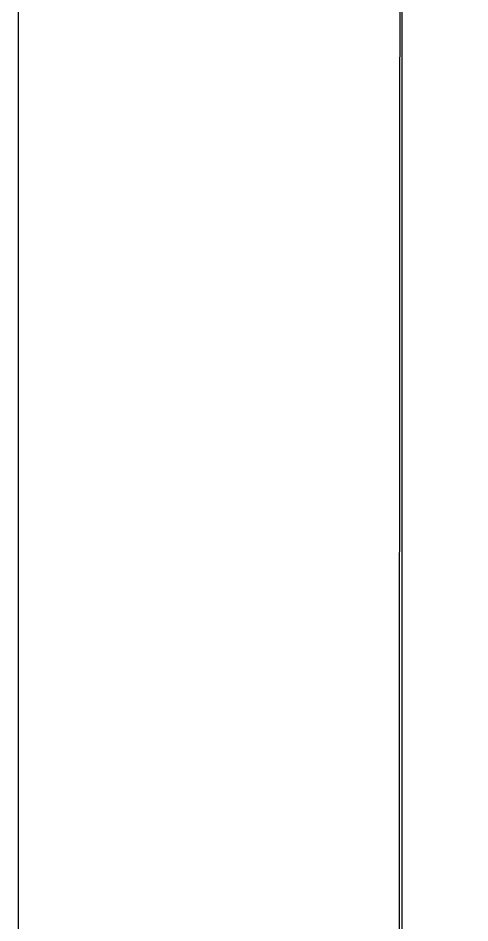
# Model space of a CAD drawing. Header units: millimetres. Extents: x 0 to 145404, y 0 to 194550.
# Drawn here: x 50775 to 51246, y 176040 to 176983 of the extents above; entities that cross this region are included whole.
import ezdxf

# ---------------------------------------------------------------- set-up
doc = ezdxf.new("R2010")
doc.units = ezdxf.units.MM
doc.layers.add('АР - Монолит', color=56, linetype='Continuous', lineweight=30)
doc.layers.add('АР - Наружная стена', color=144, linetype='Continuous', lineweight=30)

# ---------------------------------------------------------------- blocks, each defined once
blk = doc.blocks.new('Квартира 2К 9600 тип 6')
at = {"layer": 'АР - Наружная стена'}
blk.add_lwpolyline([(7050, 0), (7050, 10000), (6650, 10000), (6650, 0)], close=True, dxfattribs=at)
blk = doc.blocks.new('V_Section_1')
blk.add_blockref('Квартира 2К 9600 тип 6', (8950, -10000))
blk = doc.blocks.new('Квартира 3К 10700 тип 1 перекидная')
at = {"layer": 'АР - Монолит', "elevation": 0}
blk.add_lwpolyline([(4740, -5950), (4540, -5950), (4540, 7980), (4740, 7980)], close=True, dxfattribs=at)
blk = doc.blocks.new('H_Section_2')
at = {"rotation": 56.96711930257281}
blk.add_blockref('Квартира 3К 10700 тип 1 перекидная', (4441.57, -8541.92, 0), dxfattribs=at)

msp = doc.modelspace()

# ---------------------------------------------------------------- block references
at = {"xscale": -1, "rotation": 56.92792192093123}
msp.add_blockref('H_Section_2', (51175.46, 180696.11), dxfattribs=at)
msp.add_blockref('V_Section_1', (35175.46, 180696.11))

doc.saveas('drawing.dxf')
